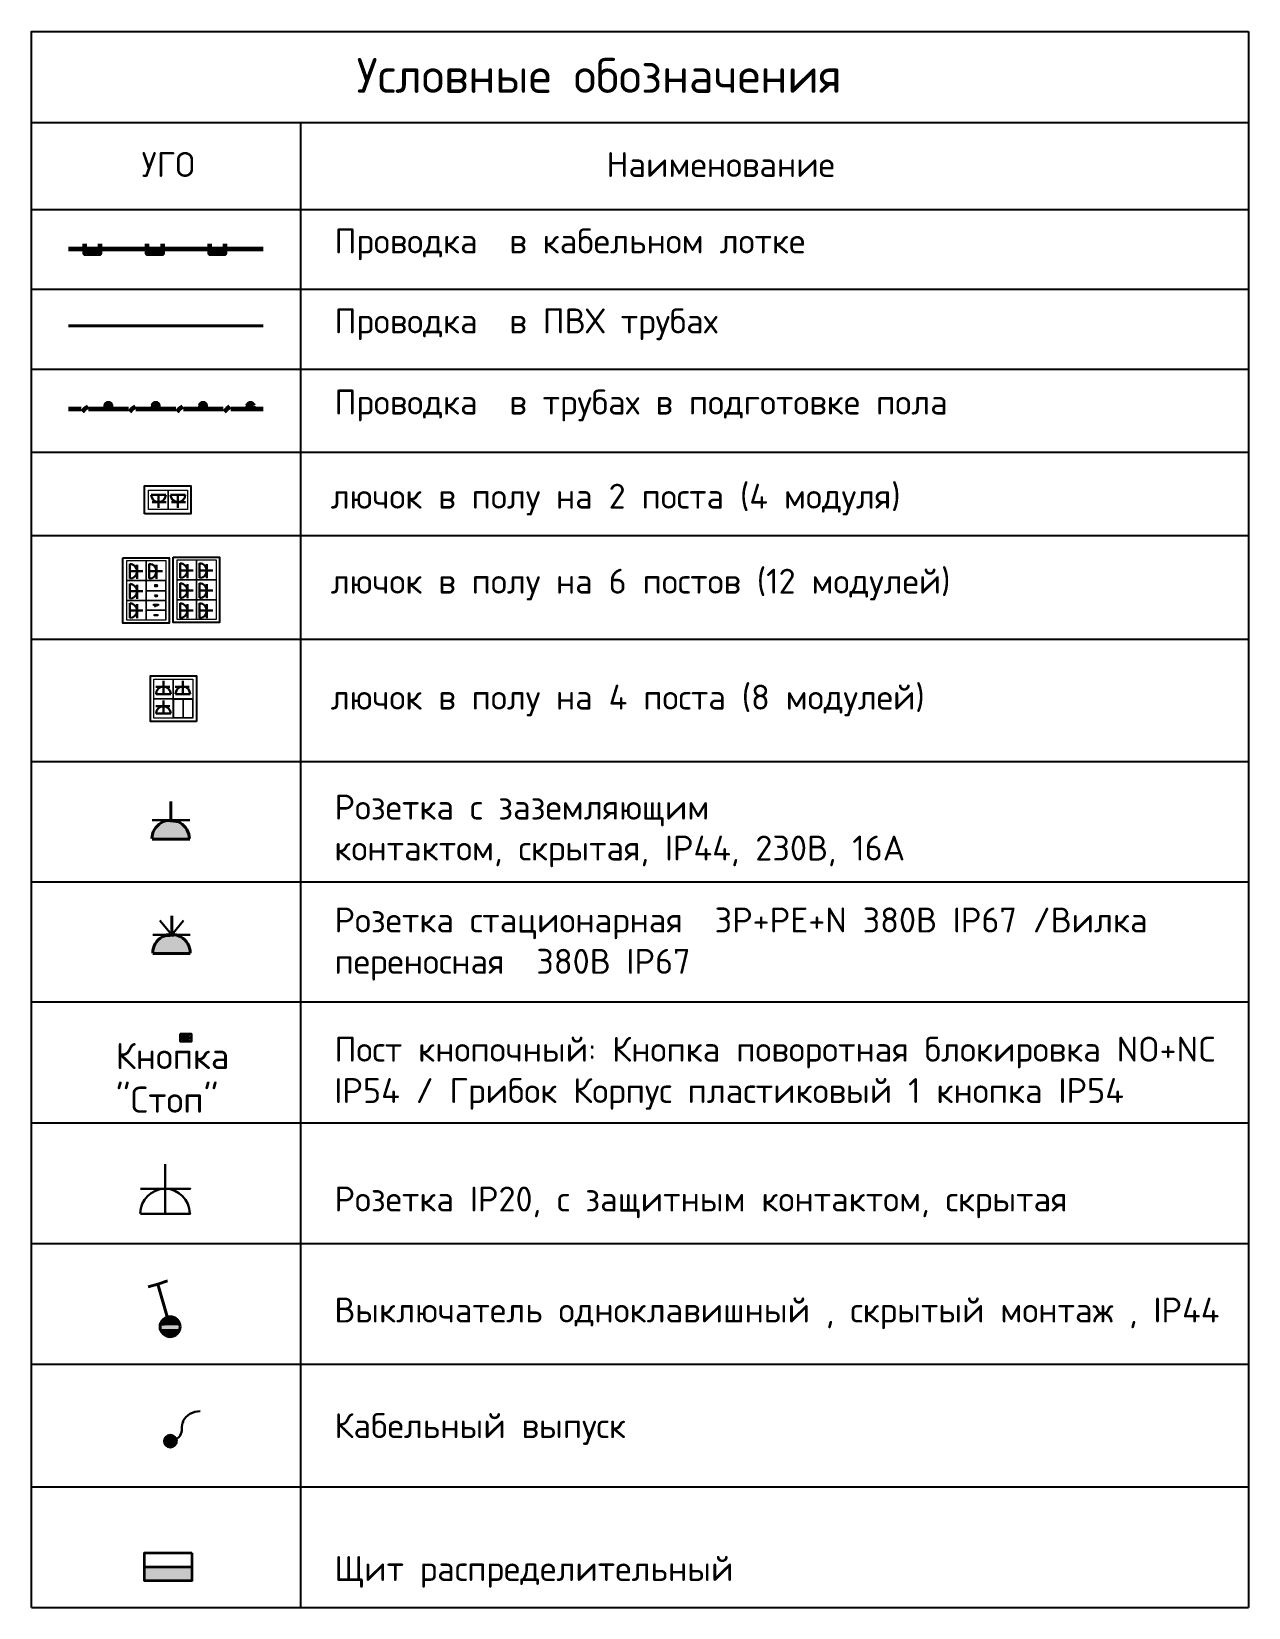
# Model space of a CAD drawing. Header units: millimetres. Extents: x -32 to 417638015, y -35 to 175284279.
# Drawn here: x 416331682 to 416342777, y 175216516 to 175230885 of the extents above; entities that cross this region are included whole.
import ezdxf

# ---------------------------------------------------------------- set-up
doc = ezdxf.new("R2010")
doc.units = ezdxf.units.MM
for name, color, linetype in [('PDF _!!ОБН', 5, 'Continuous'), ('PDF __ЭМ_гофра', 5, 'Continuous'), ('PDF __ЭМ_Кабельный вывод', 1, 'Continuous'), ('PDF __ЭМ_Розетки быт', 5, 'Continuous'), ('PDF _SHTAMPS', 7, 'Continuous'), ('PDF _СС_розетки', 7, 'Continuous'), ('PDF _Текст', 7, 'Continuous'), ('PDF _ЭОМ_Щит', 5, 'Continuous'), ('ВНУТРЯНКА', 1, 'Continuous')]:
    doc.layers.add(name, color=color, linetype=linetype)
for name, color, linetype, true_color in [('PDF __ЭМ_В полу', 7, 'Continuous', 0x952500), ('PDF __ЭМ_Лоток', 7, 'Continuous', 0x0000b8), ('PDF __ЭМ_розетки', 7, 'Continuous', 0x0000dd), ('PDF __ЭМ_Розетки комп', 7, 'Continuous', 0x545454), ('PDF _ЭОМ _розетки', 7, 'Continuous', 0xeb0000)]:
    doc.layers.add(name, color=color, linetype=linetype, true_color=true_color)
doc.layers.add('Электро', color=250, linetype='Continuous', lineweight=25)
doc.layers.add('ЭОМ_Кабель для СУП', color=150, linetype='Continuous', lineweight=9)
doc.styles.add('ELine', font='txt.shx')
doc.styles.add('PDF ISOCPEUR', font='isocpeur.ttf')
doc.linetypes.add('TRAY', pattern='A,12.119257,["_",ELine,S=4.5,R=90,X=0,Y=-1.555839],0.750382,["_",ELine,S=4.5,R=0,X=0,Y=-0.805849],1.314849,["_",ELine,S=4.5,R=0,X=0,Y=-0.805849],2.250029,["_",ELine,S=4.5,R=90,X=0,Y=-1.555839],13.565483', length=30)

# ---------------------------------------------------------------- blocks, each defined once
blk = doc.blocks.new('Блок из 6 розеток .')
at = {"layer": 'PDF _СС_розетки', "linetype": 'Continuous', "lineweight": 20, "transparency": 33554687}
for points in [[(-391, 566), (-213, 566), (-213, 388), (-391, 388)], [(-391, 388), (-213, 388), (-213, 205), (-391, 205)], [(-391, 388), (-213, 388), (-213, 205), (-391, 205)], [(-391, 205), (-213, 205), (-213, 22), (-391, 22)]]:
    blk.add_lwpolyline(points, close=True, dxfattribs=at)
at = {"layer": 'PDF _ЭОМ _розетки', "color": 3, "linetype": 'Continuous', "lineweight": 25, "transparency": 33554687}
blk.add_lwpolyline([(0, 0), (-422, 0), (-422, 596), (0, 596)], close=True, dxfattribs=at)
at = {"layer": 'PDF _ЭОМ _розетки', "color": 7, "linetype": 'Continuous', "lineweight": 20, "transparency": 33554687}
for points in [[(-36, 388), (-213, 388), (-213, 566), (-36, 566)], [(-36, 205), (-213, 205), (-213, 388), (-36, 388)], [(-36, 22), (-213, 22), (-213, 205), (-36, 205)]]:
    blk.add_lwpolyline(points, close=True, dxfattribs=at)
at = {"layer": 'ВНУТРЯНКА', "color": 5, "lineweight": 30, "ltscale": 100, "transparency": 33554687}
for p, q in [((-307, 428), (-307, 555)), ((-307, 428), (-307, 555)), ((-129, 428), (-129, 555)), ((-129, 428), (-129, 555)), ((-307, 245), (-307, 373)), ((-307, 245), (-307, 373)), ((-129, 245), (-129, 373)), ((-129, 245), (-129, 373)), ((-307, 62), (-307, 190)), ((-307, 62), (-307, 190)), ((-129, 62), (-129, 190)), ((-129, 62), (-129, 190))]:
    blk.add_line(p, q, dxfattribs=at)
at = {"layer": 'Электро', "color": 5, "lineweight": 30, "transparency": 33554687}
for p, q in [((-240, 486), (-360, 486)), ((-240, 486), (-360, 486)), ((-240, 554), (-240, 419)), ((-240, 554), (-240, 419)), ((-62, 486), (-182, 486)), ((-62, 486), (-182, 486)), ((-62, 554), (-62, 419)), ((-62, 554), (-62, 419)), ((-240, 304), (-360, 304)), ((-240, 304), (-360, 304)), ((-240, 371), (-240, 236)), ((-240, 371), (-240, 236)), ((-62, 304), (-182, 304)), ((-62, 304), (-182, 304)), ((-62, 371), (-62, 236)), ((-62, 371), (-62, 236)), ((-240, 188), (-240, 53)), ((-240, 188), (-240, 53)), ((-62, 188), (-62, 53)), ((-62, 188), (-62, 53)), ((-240, 121), (-360, 121)), ((-240, 121), (-360, 121)), ((-62, 121), (-182, 121)), ((-62, 121), (-182, 121))]:
    blk.add_line(p, q, dxfattribs=at)
for centre in [(-240, 486), (-239, 486), (-62, 486), (-62, 486), (-240, 304), (-239, 304), (-62, 304), (-62, 304), (-240, 121), (-239, 121), (-62, 121), (-62, 121)]:
    blk.add_ellipse(centre, major_axis=(47.6, 47.6), ratio=1, start_param=0.787621, end_param=3.924768, dxfattribs=at)
blk = doc.blocks.new('Люк на 2 места')
at = {"layer": 'PDF _ЭОМ _розетки', "color": 3, "linetype": 'Continuous', "lineweight": 25, "transparency": 33554687}
blk.add_lwpolyline([(0, 255), (0, 0), (-422, 0), (-422, 255)], close=True, dxfattribs=at)
at = {"layer": 'PDF _ЭОМ _розетки', "color": 7, "linetype": 'Continuous', "lineweight": 20, "transparency": 33554687}
for points in [[(-213, 215), (-213, 37), (-391, 37), (-391, 215)], [(-36, 215), (-36, 37), (-213, 37), (-213, 215)]]:
    blk.add_lwpolyline(points, close=True, dxfattribs=at)
at = {"layer": 'ВНУТРЯНКА', "color": 5, "lineweight": 30, "ltscale": 100, "transparency": 33554687}
for p, q in [((-244, 147), (-372, 147)), ((-68, 147), (-195, 147))]:
    blk.add_line(p, q, dxfattribs=at)
at = {"layer": 'Электро', "color": 5, "lineweight": 30, "transparency": 33554687}
for p, q in [((-303, 80), (-303, 200)), ((-126, 80), (-126, 200)), ((-370, 80), (-236, 80)), ((-194, 80), (-59, 80))]:
    blk.add_line(p, q, dxfattribs=at)
at = {"layer": 'Электро', "color": 5, "lineweight": 30, "transparency": 33554687, "extrusion": (0, 0, -1)}
for centre in [(-303, 80), (-126, 80)]:
    blk.add_ellipse(centre, major_axis=(-47.6, -47.6), ratio=1, start_param=0.787621, end_param=3.924768, dxfattribs=at)
blk = doc.blocks.new('розетк для люка')
at = {"layer": 'ВНУТРЯНКА', "color": 5, "lineweight": 30, "ltscale": 100, "transparency": 33554687}
blk.add_line((-67, -59), (-67, 69), dxfattribs=at)
at = {"layer": 'Электро', "color": 5, "lineweight": 30, "transparency": 33554687}
for p, q in [((0, 0), (-120, 0)), ((0, 67), (0, -67))]:
    blk.add_line(p, q, dxfattribs=at)
blk.add_ellipse((0, 0), major_axis=(47.6, 47.6), ratio=1, start_param=0.787621, end_param=3.924768, dxfattribs=at)
blk = doc.blocks.new('Люк на 6 мест')
h = blk.add_hatch(color=256)
h.dxf.hatch_style = 1
h.paths.add_polyline_path([(-324, 435), (-324, 435), (-313, 443), (-289, 443), (-279, 435), (-279, 435), (-279, 423), (-324, 423)])
h = blk.add_hatch(color=256)
h.dxf.hatch_style = 1
h.paths.add_polyline_path([(-285, 516), (-285, 527), (-319, 527), (-319, 516)])
h = blk.add_hatch(color=256)
h.dxf.hatch_style = 1
h.paths.add_polyline_path([(-312, 335), (-312, 342), (-317, 342), (-317, 347), (-312, 347), (-312, 354), (-293, 354), (-292, 335)])
h = blk.add_hatch(color=256)
h.dxf.hatch_style = 1
h.paths.add_polyline_path([(-311, 243), (-311, 250), (-317, 250), (-317, 256), (-311, 256), (-311, 262), (-292, 262), (-292, 243)])
for p, q in [((-324, 423), (-324, 435)), ((-324, 435), (-324, 435)), ((-289, 443), (-297, 443)), ((-297, 443), (-297, 435)), ((-289, 435), (-289, 443)), ((-289, 435), (-279, 435)), ((-279, 435), (-279, 423)), ((-279, 423), (-324, 423))]:
    blk.add_line(p, q)
for points in [[(-215, 477), (-388, 477), (-388, 566), (-215, 566)], [(-215, 388), (-388, 388), (-388, 477), (-215, 477)], [(-285, 527), (-285, 516), (-319, 516), (-319, 527)], [(-216, 205), (-389, 205), (-388, 299), (-215, 299)], [(-215, 299), (-388, 299), (-388, 388), (-215, 388)]]:
    blk.add_lwpolyline(points, close=True)
for points in [[(-312, 347), (-317, 347), (-317, 342), (-312, 342)], [(-293, 354), (-292, 335), (-312, 335), (-312, 342)], [(-312, 347), (-312, 354), (-293, 354)], [(-311, 256), (-317, 256), (-317, 250), (-311, 250)], [(-292, 262), (-292, 243), (-311, 243), (-311, 250)], [(-311, 256), (-311, 262), (-292, 262)]]:
    blk.add_lwpolyline(points)
at = {"layer": 'PDF _СС_розетки', "linetype": 'Continuous', "lineweight": 20, "transparency": 33554687}
for points in [[(-391, 566), (-213, 566), (-213, 388), (-391, 388)], [(-391, 388), (-213, 388), (-213, 205), (-391, 205)], [(-391, 388), (-213, 388), (-213, 205), (-391, 205)], [(-391, 205), (-213, 205), (-213, 22), (-391, 22)]]:
    blk.add_lwpolyline(points, close=True, dxfattribs=at)
at = {"layer": 'PDF _ЭОМ _розетки', "color": 3, "linetype": 'Continuous', "lineweight": 25, "transparency": 33554687}
blk.add_lwpolyline([(0, 0), (-422, 0), (-422, 596), (0, 596)], close=True, dxfattribs=at)
at = {"layer": 'PDF _ЭОМ _розетки', "color": 7, "linetype": 'Continuous', "lineweight": 20, "transparency": 33554687}
for points in [[(-36, 388), (-213, 388), (-213, 566), (-36, 566)], [(-36, 205), (-213, 205), (-213, 388), (-36, 388)], [(-36, 22), (-213, 22), (-213, 205), (-36, 205)]]:
    blk.add_lwpolyline(points, close=True, dxfattribs=at)
at = {"layer": 'ВНУТРЯНКА', "color": 5, "lineweight": 30, "ltscale": 100, "transparency": 33554687}
for p, q in [((-129, 245), (-129, 373)), ((-129, 245), (-129, 373)), ((-307, 62), (-307, 190)), ((-307, 62), (-307, 190)), ((-129, 62), (-129, 190))]:
    blk.add_line(p, q, dxfattribs=at)
at = {"layer": 'ВНУТРЯНКА', "color": 1, "lineweight": 30, "ltscale": 100, "transparency": 33554687}
blk.add_line((-129, 62), (-129, 190), dxfattribs=at)
at = {"layer": 'Электро', "color": 5, "lineweight": 30, "transparency": 33554687}
for p, q in [((-62, 304), (-182, 304)), ((-62, 304), (-182, 304)), ((-62, 371), (-62, 236)), ((-62, 371), (-62, 236)), ((-240, 188), (-240, 53)), ((-62, 188), (-62, 53)), ((-240, 121), (-360, 121)), ((-240, 121), (-360, 121)), ((-62, 121), (-182, 121))]:
    blk.add_line(p, q, dxfattribs=at)
at = {"layer": 'Электро', "color": 1, "lineweight": 30, "transparency": 33554687}
for p, q in [((-240, 188), (-240, 53)), ((-62, 188), (-62, 53)), ((-62, 121), (-182, 121))]:
    blk.add_line(p, q, dxfattribs=at)
at = {"layer": 'Электро', "color": 5, "lineweight": 30, "transparency": 33554687}
for centre in [(-62, 304), (-62, 304), (-240, 121), (-239, 121), (-62, 121)]:
    blk.add_ellipse(centre, major_axis=(47.6, 47.6), ratio=1, start_param=0.787621, end_param=3.924768, dxfattribs=at)
at = {"layer": 'Электро', "color": 1, "lineweight": 30, "transparency": 33554687}
blk.add_ellipse((-62, 121), major_axis=(47.6, 47.6), ratio=1, start_param=0.787621, end_param=3.924768, dxfattribs=at)
at = {"color": 5, "linetype": 'TRAY', "lineweight": 53, "transparency": 33554687}
blk.add_blockref('розетк для люка', (-62, 480), dxfattribs=at)
blk = doc.blocks.new('Блок из 4 розеток')
for points in [[(-209, 203), (-124, 203), (-124, 34), (-209, 34)], [(-124, 203), (-39, 203), (-39, 34), (-124, 34)]]:
    blk.add_lwpolyline(points, close=True)
at = {"layer": 'PDF _ЭОМ _розетки', "color": 3, "linetype": 'Continuous', "lineweight": 25, "transparency": 33554687}
blk.add_lwpolyline([(0, 0), (-422, 0), (-422, 415), (0, 415)], close=True, dxfattribs=at)
at = {"layer": 'PDF _ЭОМ _розетки', "color": 7, "linetype": 'Continuous', "lineweight": 20, "transparency": 33554687}
for points in [[(-213, 385), (-213, 207), (-391, 207), (-391, 385)], [(-36, 385), (-36, 207), (-213, 207), (-213, 385)], [(-213, 207), (-213, 29), (-391, 29), (-391, 207)], [(-36, 207), (-36, 29), (-213, 29), (-213, 207)]]:
    blk.add_lwpolyline(points, close=True, dxfattribs=at)
at = {"layer": 'ВНУТРЯНКА', "color": 5, "lineweight": 30, "ltscale": 100, "transparency": 33554687}
for p, q in [((-244, 317), (-372, 317)), ((-68, 317), (-195, 317)), ((-244, 139), (-372, 139))]:
    blk.add_line(p, q, dxfattribs=at)
at = {"layer": 'Электро', "color": 5, "lineweight": 30, "transparency": 33554687}
for p, q in [((-303, 250), (-303, 370)), ((-126, 250), (-126, 370)), ((-370, 250), (-236, 250)), ((-303, 72), (-303, 192)), ((-194, 250), (-59, 250)), ((-370, 72), (-236, 72))]:
    blk.add_line(p, q, dxfattribs=at)
at = {"layer": 'Электро', "color": 5, "lineweight": 30, "transparency": 33554687, "extrusion": (0, 0, -1)}
for centre in [(-303, 250), (-126, 250), (-303, 72)]:
    blk.add_ellipse(centre, major_axis=(-47.6, -47.6), ratio=1, start_param=0.787621, end_param=3.924768, dxfattribs=at)

msp = doc.modelspace()

# ---------------------------------------------------------------- linework, layer by layer
at = {"layer": 'PDF _!!ОБН', "lineweight": 40}
for points in [[(416332922, 175219158), (416332833, 175219463), (416332922, 175219493)], [(416332744, 175219438), (416332833, 175219463)]]:
    msp.add_lwpolyline(points, dxfattribs=at)
at = {"layer": 'PDF _!!ОБН', "lineweight": 0}
for points in [[(416332871, 175219120), (416333028, 175219120), (416332871, 175219120)], [(416332884, 175219133), (416333015, 175219133), (416332884, 175219133)], [(416332909, 175219154), (416332990, 175219154), (416332909, 175219154)]]:
    msp.add_lwpolyline(points, dxfattribs=at)
at = {"layer": 'PDF _!!ОБН', "lineweight": 40}
msp.add_circle((416332945, 175219076), 91, dxfattribs=at)
at = {"layer": 'PDF _!!ОБН', "transparency": 33554559}
for points in [[(416332863, 175219103), (416333036, 175219103), (416332858, 175219090)], [(416333036, 175219103), (416332858, 175219090), (416333036, 175219090)], [(416332858, 175219090), (416333036, 175219090), (416332858, 175219086)], [(416333036, 175219090), (416332858, 175219086), (416333041, 175219086)], [(416332858, 175219086), (416333041, 175219086), (416332858, 175219073)], [(416333041, 175219086), (416332858, 175219073), (416333041, 175219073)], [(416332858, 175219073), (416333041, 175219073), (416332858, 175219069)], [(416333041, 175219073), (416332858, 175219069), (416333041, 175219069)], [(416332858, 175219069), (416333041, 175219069), (416332858, 175219056)], [(416333041, 175219069), (416332858, 175219056), (416333036, 175219056)], [(416332858, 175219056), (416333036, 175219056), (416332863, 175219052)], [(416332871, 175219120), (416333028, 175219120), (416332863, 175219107)], [(416333028, 175219120), (416332863, 175219107), (416333032, 175219107)], [(416332863, 175219107), (416333032, 175219107), (416332863, 175219103)], [(416333032, 175219107), (416332863, 175219103), (416333036, 175219103)], [(416333036, 175219056), (416332863, 175219052), (416333036, 175219052)], [(416332863, 175219052), (416333036, 175219052), (416332863, 175219040)], [(416333036, 175219052), (416332863, 175219040), (416333032, 175219040)], [(416332884, 175219133), (416333015, 175219133), (416332871, 175219120)], [(416333015, 175219133), (416332871, 175219120), (416333028, 175219120)], [(416333028, 175219120), (416332871, 175219120), (416332871, 175219120)], [(416332892, 175219145), (416333002, 175219145), (416332884, 175219133)], [(416333002, 175219145), (416332884, 175219133), (416333015, 175219133)], [(416333015, 175219133), (416332884, 175219133), (416332884, 175219133)], [(416332892, 175219145), (416332892, 175219145), (416333002, 175219145)], [(416332892, 175219145), (416333002, 175219145), (416332897, 175219145)], [(416332909, 175219154), (416332990, 175219154), (416332897, 175219145)], [(416332990, 175219154), (416332897, 175219145), (416333002, 175219145)], [(416332922, 175219158), (416332973, 175219158), (416332909, 175219154)], [(416332973, 175219158), (416332909, 175219154), (416332990, 175219154)], [(416332990, 175219154), (416332909, 175219154), (416332909, 175219154)], [(416332922, 175219158), (416332922, 175219158), (416332973, 175219158)], [(416332922, 175219158), (416332973, 175219158), (416332926, 175219158)], [(416332939, 175219162), (416332960, 175219162), (416332926, 175219158)], [(416332960, 175219162), (416332926, 175219158), (416332973, 175219158)], [(416332943, 175219162), (416332939, 175219162), (416332960, 175219162)], [(416332863, 175219040), (416333032, 175219040), (416332867, 175219035)], [(416333032, 175219040), (416332867, 175219035), (416333032, 175219035)], [(416332867, 175219035), (416333032, 175219035), (416332871, 175219027)], [(416333032, 175219035), (416332871, 175219027), (416333028, 175219027)], [(416332871, 175219027), (416333028, 175219027), (416332875, 175219018)], [(416333028, 175219027), (416332875, 175219018), (416333024, 175219018)], [(416332875, 175219018), (416333024, 175219018), (416332884, 175219010)], [(416333024, 175219018), (416332884, 175219010), (416333015, 175219010)], [(416332884, 175219010), (416333015, 175219010), (416332888, 175219006)], [(416333015, 175219010), (416332888, 175219006), (416333011, 175219006)], [(416332888, 175219006), (416333011, 175219006), (416332897, 175218997)], [(416333011, 175219006), (416332897, 175218997), (416333002, 175218997)], [(416332897, 175218997), (416333002, 175218997), (416332901, 175218993)], [(416333002, 175218997), (416332901, 175218993), (416332998, 175218993)], [(416332901, 175218993), (416332998, 175218993), (416332909, 175218989)], [(416332998, 175218993), (416332909, 175218989), (416332985, 175218989)], [(416332909, 175218989), (416332985, 175218989), (416332918, 175218989)], [(416332985, 175218989), (416332918, 175218989), (416332981, 175218989)], [(416332918, 175218989), (416332981, 175218989), (416332926, 175218985)], [(416332981, 175218989), (416332926, 175218985), (416332969, 175218985)], [(416332969, 175218985), (416332926, 175218985), (416332939, 175218985)], [(416332969, 175218985), (416332964, 175218985), (416332939, 175218985)], [(416332964, 175218985), (416332939, 175218985), (416332947, 175218980)]]:
    msp.add_solid(points, dxfattribs=at)
at = {"layer": 'PDF __ЭМ_В полу', "lineweight": 60}
for points in [[(416332020, 175227443), (416332135, 175227443)], [(416332194, 175227464), (416332168, 175227443), (416332143, 175227417)], [(416332202, 175227443), (416332384, 175227443), (416332566, 175227443)], [(416332626, 175227464), (416332600, 175227443), (416332575, 175227417)], [(416332634, 175227443), (416332816, 175227443), (416332998, 175227443)], [(416333057, 175227464), (416333032, 175227443), (416333007, 175227417)], [(416333066, 175227443), (416333248, 175227443), (416333430, 175227443)], [(416333489, 175227464), (416333464, 175227443), (416333438, 175227417)], [(416333498, 175227443), (416333680, 175227443), (416333794, 175227443)]]:
    msp.add_lwpolyline(points, dxfattribs=at)
for centre in [(416332382, 175227474), (416332814, 175227474), (416333246, 175227474), (416333678, 175227474)]:
    msp.add_circle(centre, 23.3, dxfattribs=at)
at = {"layer": 'PDF __ЭМ_гофра', "lineweight": 40}
msp.add_lwpolyline([(416332020, 175228201), (416333794, 175228201)], dxfattribs=at)
at = {"layer": 'PDF __ЭМ_Кабельный вывод', "lineweight": 30}
msp.add_lwpolyline([(416333220, 175218305, 0.121411), (416333126, 175218280, 0.13816), (416333064, 175218217)], format="xyb", dxfattribs=at)
msp.add_circle((416332948, 175218032), 57.2, dxfattribs=at)
for centre, radius, start, end in [((416333168, 175218159), 116, 151.1734, 187.3638), ((416332914, 175218193), 163, 280.4161, 300.846), ((416332940, 175218155), 121, 300.8432, 324.9253), ((416332965, 175218134), 86.8, 324.9292, 7.3651)]:
    msp.add_arc(centre, radius, start, end, dxfattribs=at)
at = {"layer": 'PDF __ЭМ_Кабельный вывод', "transparency": 33554559}
for points in [[(416332895, 175218051), (416332971, 175217975), (416332891, 175218047)], [(416332971, 175217975), (416332891, 175218047), (416332967, 175217971)], [(416332891, 175218047), (416332967, 175217971), (416332891, 175218043)], [(416332967, 175217971), (416332891, 175218043), (416332959, 175217971)], [(416332891, 175218043), (416332959, 175217971), (416332891, 175218034)], [(416332900, 175218064), (416332980, 175217979), (416332895, 175218055)], [(416332980, 175217979), (416332895, 175218055), (416332976, 175217975)], [(416332895, 175218055), (416332976, 175217975), (416332895, 175218051)], [(416332976, 175217975), (416332895, 175218051), (416332971, 175217975)], [(416332904, 175218068), (416332984, 175217983), (416332900, 175218064)], [(416332984, 175217983), (416332900, 175218064), (416332980, 175217979)], [(416332908, 175218072), (416332988, 175217988), (416332904, 175218068)], [(416332988, 175217988), (416332904, 175218068), (416332984, 175217983)], [(416332912, 175218072), (416332993, 175217992), (416332908, 175218072)], [(416332993, 175217992), (416332908, 175218072), (416332988, 175217988)], [(416332916, 175218077), (416332997, 175217996), (416332912, 175218072)], [(416332997, 175217996), (416332912, 175218072), (416332993, 175217992)], [(416332921, 175218081), (416333001, 175218000), (416332916, 175218077)], [(416333001, 175218000), (416332916, 175218077), (416332997, 175217996)], [(416332925, 175218085), (416333001, 175218005), (416332921, 175218081)], [(416333001, 175218005), (416332921, 175218081), (416333001, 175218000)], [(416332929, 175218085), (416333005, 175218009), (416332925, 175218085)], [(416333005, 175218009), (416332925, 175218085), (416333001, 175218005)], [(416332938, 175218085), (416333005, 175218017), (416332929, 175218085)], [(416333005, 175218017), (416332929, 175218085), (416333005, 175218009)], [(416332942, 175218085), (416333005, 175218022), (416332938, 175218085)], [(416333005, 175218022), (416332938, 175218085), (416333005, 175218017)], [(416332946, 175218089), (416333005, 175218026), (416332942, 175218085)], [(416333005, 175218026), (416332942, 175218085), (416333005, 175218022)], [(416332955, 175218089), (416333005, 175218034), (416332946, 175218089)], [(416333005, 175218034), (416332946, 175218089), (416333005, 175218026)], [(416332959, 175218085), (416333005, 175218038), (416332955, 175218089)], [(416333005, 175218038), (416332955, 175218089), (416333005, 175218034)], [(416332963, 175218085), (416333005, 175218043), (416332959, 175218085)], [(416333005, 175218043), (416332959, 175218085), (416333005, 175218038)], [(416332967, 175218085), (416333001, 175218051), (416332963, 175218085)], [(416333001, 175218051), (416332963, 175218085), (416333005, 175218043)], [(416332976, 175218081), (416333001, 175218055), (416332967, 175218085)], [(416333001, 175218055), (416332967, 175218085), (416333001, 175218051)], [(416332980, 175218081), (416332997, 175218060), (416332976, 175218081)], [(416332997, 175218060), (416332976, 175218081), (416333001, 175218055)], [(416332984, 175218077), (416332997, 175218064), (416332980, 175218081)], [(416332997, 175218064), (416332980, 175218081), (416332997, 175218060)], [(416332988, 175218072), (416332984, 175218077), (416332997, 175218064)], [(416332959, 175217971), (416332891, 175218034), (416332955, 175217971)], [(416332891, 175218034), (416332955, 175217971), (416332891, 175218030)], [(416332955, 175217971), (416332891, 175218030), (416332950, 175217971)], [(416332891, 175218030), (416332950, 175217971), (416332891, 175218026)], [(416332950, 175217971), (416332891, 175218026), (416332946, 175217971)], [(416332891, 175218026), (416332946, 175217971), (416332891, 175218017)], [(416332946, 175217971), (416332891, 175218017), (416332938, 175217971)], [(416332891, 175218017), (416332938, 175217971), (416332891, 175218013)], [(416332938, 175217971), (416332891, 175218013), (416332933, 175217971)], [(416332891, 175218013), (416332933, 175217971), (416332891, 175218009)], [(416332933, 175217971), (416332891, 175218009), (416332929, 175217975)], [(416332891, 175218009), (416332929, 175217975), (416332895, 175218000)], [(416332929, 175217975), (416332895, 175218000), (416332921, 175217975)], [(416332895, 175218000), (416332921, 175217975), (416332900, 175217996)], [(416332921, 175217975), (416332900, 175217996), (416332916, 175217979)], [(416332916, 175217979), (416332900, 175217996), (416332904, 175217992)], [(416332916, 175217979), (416332912, 175217983), (416332904, 175217992)], [(416332912, 175217983), (416332904, 175217992), (416332904, 175217988)]]:
    msp.add_solid(points, dxfattribs=at)
at = {"layer": 'PDF __ЭМ_Лоток', "lineweight": 60}
for points in [[(416332020, 175228903), (416332168, 175228903), (416332168, 175228950)], [(416332304, 175228950), (416332304, 175228903), (416332304, 175228857), (416332236, 175228857), (416332168, 175228857), (416332168, 175228903), (416332236, 175228903), (416332283, 175228903), (416332511, 175228903), (416332736, 175228903), (416332736, 175228950)], [(416332875, 175228950), (416332875, 175228903), (416332875, 175228857), (416332803, 175228857), (416332736, 175228857), (416332736, 175228903), (416332803, 175228903), (416332850, 175228903), (416333079, 175228903), (416333307, 175228903), (416333307, 175228950)], [(416333443, 175228950), (416333443, 175228903), (416333443, 175228857), (416333375, 175228857), (416333307, 175228857), (416333307, 175228903), (416333375, 175228903), (416333417, 175228903), (416333646, 175228903), (416333794, 175228903)]]:
    msp.add_lwpolyline(points, dxfattribs=at)
at = {"layer": 'PDF __ЭМ_розетки', "lineweight": 30}
for points in [[(416332901, 175220105), (416332901, 175220334), (416332901, 175220558)], [(416332901, 175220105), (416332901, 175220334)], [(416332676, 175220105), (416333129, 175220105), (416332676, 175220105)]]:
    msp.add_lwpolyline(points, dxfattribs=at)
msp.add_lwpolyline([(416332676, 175220334), (416333129, 175220334)], close=True, dxfattribs=at)
msp.add_arc((416332899, 175220107), 226, 0.0003, 179.9997, dxfattribs=at)
at = {"layer": 'PDF __ЭМ_Розетки быт', "lineweight": 40}
for points in [[(416332952, 175223695), (416332952, 175223864)], [(416332782, 175223521), (416333125, 175223521)]]:
    msp.add_lwpolyline(points, dxfattribs=at)
at = {"layer": 'PDF __ЭМ_Розетки быт', "lineweight": 30}
msp.add_lwpolyline([(416332782, 175223695), (416333125, 175223695)], dxfattribs=at)
at = {"layer": 'PDF __ЭМ_Розетки быт', "color": 5, "lineweight": 40}
for points in [[(416332960, 175222649), (416332960, 175222823)], [(416333129, 175222480), (416332787, 175222480)]]:
    msp.add_lwpolyline(points, dxfattribs=at)
at = {"layer": 'PDF __ЭМ_Розетки быт', "color": 5, "lineweight": 30}
for points in [[(416333129, 175222649), (416332787, 175222649)], [(416333066, 175222780), (416332960, 175222649), (416332850, 175222780)]]:
    msp.add_lwpolyline(points, dxfattribs=at)
at = {"layer": 'PDF __ЭМ_Розетки быт', "lineweight": 40}
msp.add_arc((416332950, 175223523), 171, 359.9992, 180.0008, dxfattribs=at)
at = {"layer": 'PDF __ЭМ_Розетки быт', "color": 5, "lineweight": 40}
msp.add_arc((416332958, 175222482), 171, 359.9992, 180.0008, dxfattribs=at)
at = {"layer": 'PDF __ЭМ_Розетки быт', "transparency": 33554559}
for points in [[(416332812, 175223619), (416333096, 175223619), (416332833, 175223644)], [(416332833, 175223644), (416333074, 175223644), (416332858, 175223665)], [(416333096, 175223619), (416332833, 175223644), (416333074, 175223644)], [(416332858, 175223665), (416333049, 175223665), (416332888, 175223682)], [(416333074, 175223644), (416332858, 175223665), (416333049, 175223665)], [(416333019, 175223682), (416332888, 175223682), (416332922, 175223691)], [(416333049, 175223665), (416332888, 175223682), (416333019, 175223682)], [(416332985, 175223691), (416332922, 175223691), (416332952, 175223695)], [(416333019, 175223682), (416332985, 175223691), (416332922, 175223691)], [(416332782, 175223521), (416333125, 175223521), (416332787, 175223555)], [(416332787, 175223555), (416333121, 175223555), (416332795, 175223589)], [(416333125, 175223521), (416332787, 175223555), (416333121, 175223555)], [(416332795, 175223589), (416333112, 175223589), (416332812, 175223619)], [(416333121, 175223555), (416332795, 175223589), (416333112, 175223589)], [(416333112, 175223589), (416332812, 175223619), (416333096, 175223619)]]:
    msp.add_solid(points, dxfattribs=at)
at = {"layer": 'PDF __ЭМ_Розетки быт', "color": 5, "transparency": 33554559}
for points in [[(416332892, 175222637), (416332926, 175222649), (416332990, 175222649)], [(416332892, 175222637), (416333024, 175222637), (416332990, 175222649)], [(416332926, 175222649), (416332990, 175222649), (416332960, 175222649)], [(416333129, 175222480), (416332787, 175222480), (416333125, 175222514)], [(416332787, 175222480), (416333125, 175222514), (416332791, 175222514)], [(416333125, 175222514), (416332791, 175222514), (416333117, 175222548)], [(416332791, 175222514), (416333117, 175222548), (416332799, 175222548)], [(416333117, 175222548), (416332799, 175222548), (416333100, 175222577)], [(416332799, 175222548), (416333100, 175222577), (416332816, 175222577)], [(416333100, 175222577), (416332816, 175222577), (416333079, 175222603)], [(416332816, 175222577), (416333079, 175222603), (416332837, 175222603)], [(416333079, 175222603), (416332837, 175222603), (416333053, 175222624)], [(416332837, 175222603), (416333053, 175222624), (416332863, 175222624)], [(416333053, 175222624), (416332863, 175222624), (416333024, 175222637)], [(416332863, 175222624), (416333024, 175222637), (416332892, 175222637)]]:
    msp.add_solid(points, dxfattribs=at)
at = {"layer": 'PDF __ЭМ_Розетки комп', "color": 5, "lineweight": 30}
msp.add_lwpolyline([(416333037, 175221747), (416333139, 175221747), (416333139, 175221675), (416333037, 175221675)], close=True, dxfattribs=at)
at = {"layer": 'PDF __ЭМ_Розетки комп', "lineweight": 0}
for points in [[(416333063, 175221696), (416333054, 175221696), (416333063, 175221696)], [(416333109, 175221739), (416333067, 175221739), (416333109, 175221739)], [(416333109, 175221739), (416333088, 175221739), (416333109, 175221739)], [(416333109, 175221684), (416333097, 175221684), (416333109, 175221684)], [(416333114, 175221735), (416333101, 175221735), (416333114, 175221735)], [(416333114, 175221688), (416333105, 175221688), (416333114, 175221688)], [(416333118, 175221696), (416333114, 175221696), (416333118, 175221696)]]:
    msp.add_lwpolyline(points, dxfattribs=at)
at = {"layer": 'PDF __ЭМ_Розетки комп', "color": 5, "lineweight": 25}
for radius in [36, 27.5]:
    msp.add_circle((416333086, 175221711), radius, dxfattribs=at)
at = {"layer": 'PDF __ЭМ_Розетки комп', "transparency": 33554559}
for points in [[(416333059, 175221726), (416333063, 175221722), (416333054, 175221722)], [(416333054, 175221722), (416333063, 175221722), (416333063, 175221722)], [(416333063, 175221722), (416333063, 175221722), (416333054, 175221722)], [(416333063, 175221722), (416333054, 175221722), (416333063, 175221718)], [(416333054, 175221722), (416333063, 175221718), (416333054, 175221718)], [(416333054, 175221718), (416333063, 175221718), (416333063, 175221718)], [(416333063, 175221718), (416333063, 175221718), (416333054, 175221718)], [(416333063, 175221718), (416333054, 175221718), (416333059, 175221709)], [(416333054, 175221718), (416333059, 175221709), (416333054, 175221709)], [(416333059, 175221709), (416333054, 175221709), (416333063, 175221705)], [(416333054, 175221709), (416333063, 175221705), (416333054, 175221705)], [(416333054, 175221705), (416333063, 175221705), (416333063, 175221705)], [(416333063, 175221705), (416333063, 175221705), (416333054, 175221705)], [(416333063, 175221705), (416333054, 175221705), (416333063, 175221701)], [(416333054, 175221705), (416333063, 175221701), (416333054, 175221701)], [(416333063, 175221701), (416333054, 175221701), (416333063, 175221696)], [(416333054, 175221701), (416333063, 175221696), (416333054, 175221696)], [(416333054, 175221696), (416333063, 175221696), (416333059, 175221696)], [(416333063, 175221735), (416333067, 175221730), (416333059, 175221730)], [(416333059, 175221730), (416333067, 175221730), (416333067, 175221730)], [(416333067, 175221730), (416333067, 175221730), (416333059, 175221730)], [(416333067, 175221730), (416333059, 175221730), (416333063, 175221726)], [(416333059, 175221730), (416333063, 175221726), (416333059, 175221726)], [(416333063, 175221726), (416333059, 175221726), (416333063, 175221722)], [(416333063, 175221696), (416333059, 175221696), (416333067, 175221692)], [(416333059, 175221696), (416333067, 175221692), (416333059, 175221692)], [(416333059, 175221692), (416333067, 175221692), (416333067, 175221692)], [(416333067, 175221692), (416333067, 175221692), (416333059, 175221692)], [(416333067, 175221692), (416333059, 175221692), (416333071, 175221688)], [(416333059, 175221692), (416333071, 175221688), (416333063, 175221688)], [(416333067, 175221739), (416333076, 175221735), (416333063, 175221735)], [(416333071, 175221735), (416333071, 175221735), (416333063, 175221735)], [(416333071, 175221735), (416333063, 175221735), (416333076, 175221735)], [(416333063, 175221735), (416333071, 175221735), (416333071, 175221735)], [(416333071, 175221735), (416333071, 175221735), (416333063, 175221735)], [(416333071, 175221735), (416333063, 175221735), (416333067, 175221730)], [(416333063, 175221688), (416333071, 175221688), (416333071, 175221688)], [(416333071, 175221688), (416333071, 175221688), (416333063, 175221688)], [(416333076, 175221688), (416333076, 175221688), (416333063, 175221688)], [(416333076, 175221688), (416333063, 175221688), (416333071, 175221688)], [(416333076, 175221688), (416333063, 175221688), (416333080, 175221684)], [(416333063, 175221688), (416333080, 175221684), (416333067, 175221684)], [(416333071, 175221743), (416333109, 175221739), (416333067, 175221739)], [(416333067, 175221739), (416333109, 175221739), (416333109, 175221739)], [(416333080, 175221739), (416333080, 175221739), (416333067, 175221739)], [(416333080, 175221739), (416333067, 175221739), (416333084, 175221739)], [(416333080, 175221739), (416333067, 175221739), (416333076, 175221735)], [(416333084, 175221684), (416333084, 175221684), (416333067, 175221684)], [(416333084, 175221684), (416333067, 175221684), (416333080, 175221684)], [(416333067, 175221684), (416333109, 175221684), (416333109, 175221684)], [(416333109, 175221684), (416333109, 175221684), (416333067, 175221684)], [(416333109, 175221684), (416333067, 175221684), (416333101, 175221679)], [(416333067, 175221684), (416333101, 175221679), (416333071, 175221679)], [(416333080, 175221743), (416333101, 175221743), (416333071, 175221743)], [(416333101, 175221743), (416333071, 175221743), (416333109, 175221739)], [(416333101, 175221679), (416333071, 175221679), (416333097, 175221679)], [(416333071, 175221679), (416333097, 175221679), (416333080, 175221679)], [(416333084, 175221743), (416333097, 175221743), (416333080, 175221743)], [(416333097, 175221743), (416333080, 175221743), (416333101, 175221743)], [(416333097, 175221679), (416333080, 175221679), (416333093, 175221675)], [(416333080, 175221679), (416333093, 175221675), (416333084, 175221675)], [(416333093, 175221743), (416333084, 175221743), (416333097, 175221743)], [(416333088, 175221739), (416333109, 175221739), (416333097, 175221739)], [(416333097, 175221684), (416333109, 175221684), (416333088, 175221684)], [(416333109, 175221739), (416333097, 175221739), (416333109, 175221735)], [(416333097, 175221739), (416333109, 175221735), (416333101, 175221735)], [(416333101, 175221688), (416333109, 175221684), (416333097, 175221684)], [(416333114, 175221735), (416333114, 175221735), (416333101, 175221735)], [(416333114, 175221735), (416333101, 175221735), (416333109, 175221735)], [(416333101, 175221735), (416333114, 175221735), (416333105, 175221735)], [(416333105, 175221688), (416333114, 175221688), (416333101, 175221688)], [(416333109, 175221688), (416333109, 175221688), (416333101, 175221688)], [(416333109, 175221688), (416333101, 175221688), (416333114, 175221688)], [(416333109, 175221688), (416333101, 175221688), (416333109, 175221684)], [(416333114, 175221735), (416333105, 175221735), (416333118, 175221730)], [(416333105, 175221735), (416333118, 175221730), (416333109, 175221730)], [(416333109, 175221692), (416333114, 175221688), (416333105, 175221688)], [(416333109, 175221730), (416333118, 175221730), (416333118, 175221730)], [(416333118, 175221730), (416333118, 175221730), (416333109, 175221730)], [(416333118, 175221730), (416333109, 175221730), (416333118, 175221726)], [(416333109, 175221730), (416333118, 175221726), (416333109, 175221726)], [(416333118, 175221726), (416333109, 175221726), (416333118, 175221722)], [(416333109, 175221726), (416333118, 175221722), (416333114, 175221722)], [(416333114, 175221696), (416333118, 175221696), (416333109, 175221696)], [(416333118, 175221696), (416333109, 175221696), (416333118, 175221692)], [(416333109, 175221696), (416333118, 175221692), (416333109, 175221692)], [(416333109, 175221692), (416333118, 175221692), (416333118, 175221692)], [(416333118, 175221692), (416333118, 175221692), (416333109, 175221692)], [(416333118, 175221692), (416333109, 175221692), (416333114, 175221688)], [(416333122, 175221722), (416333122, 175221722), (416333114, 175221722)], [(416333122, 175221722), (416333114, 175221722), (416333118, 175221722)], [(416333122, 175221722), (416333114, 175221722), (416333122, 175221718)], [(416333114, 175221722), (416333122, 175221718), (416333114, 175221718)], [(416333114, 175221718), (416333122, 175221718), (416333122, 175221718)], [(416333122, 175221718), (416333122, 175221718), (416333114, 175221718)], [(416333122, 175221718), (416333114, 175221718), (416333122, 175221709)], [(416333114, 175221718), (416333122, 175221709), (416333114, 175221709)], [(416333122, 175221709), (416333114, 175221709), (416333122, 175221705)], [(416333114, 175221709), (416333122, 175221705), (416333114, 175221705)], [(416333114, 175221705), (416333122, 175221705), (416333122, 175221705)], [(416333122, 175221705), (416333122, 175221705), (416333114, 175221705)], [(416333122, 175221705), (416333114, 175221705), (416333122, 175221701)], [(416333114, 175221705), (416333122, 175221701), (416333114, 175221701)], [(416333122, 175221701), (416333114, 175221701), (416333118, 175221696)], [(416333114, 175221701), (416333118, 175221696), (416333114, 175221696)]]:
    msp.add_solid(points, dxfattribs=at)
at = {"layer": 'PDF __ЭМ_Розетки комп', "color": 1, "transparency": 33554559}
for points in [[(416333063, 175221718), (416333114, 175221709), (416333059, 175221709)], [(416333114, 175221709), (416333059, 175221709), (416333114, 175221705)], [(416333059, 175221709), (416333114, 175221705), (416333063, 175221705)], [(416333067, 175221730), (416333109, 175221726), (416333063, 175221726)], [(416333109, 175221726), (416333063, 175221726), (416333114, 175221722)], [(416333063, 175221726), (416333114, 175221722), (416333063, 175221722)], [(416333114, 175221722), (416333063, 175221722), (416333114, 175221718)], [(416333063, 175221722), (416333114, 175221718), (416333063, 175221718)], [(416333114, 175221718), (416333063, 175221718), (416333114, 175221709)], [(416333114, 175221705), (416333063, 175221705), (416333114, 175221701)], [(416333063, 175221705), (416333114, 175221701), (416333063, 175221701)], [(416333114, 175221701), (416333063, 175221701), (416333109, 175221696)], [(416333063, 175221701), (416333109, 175221696), (416333063, 175221696)], [(416333109, 175221696), (416333063, 175221696), (416333109, 175221692)], [(416333063, 175221696), (416333109, 175221692), (416333067, 175221692)], [(416333071, 175221735), (416333109, 175221730), (416333067, 175221730)], [(416333109, 175221730), (416333067, 175221730), (416333109, 175221726)], [(416333109, 175221692), (416333067, 175221692), (416333105, 175221688)], [(416333067, 175221692), (416333105, 175221688), (416333071, 175221688)], [(416333076, 175221735), (416333105, 175221735), (416333071, 175221735)], [(416333105, 175221735), (416333071, 175221735), (416333109, 175221730)], [(416333105, 175221688), (416333071, 175221688), (416333101, 175221688)], [(416333071, 175221688), (416333101, 175221688), (416333076, 175221688)], [(416333080, 175221739), (416333101, 175221735), (416333076, 175221735)], [(416333101, 175221735), (416333076, 175221735), (416333105, 175221735)], [(416333101, 175221688), (416333076, 175221688), (416333097, 175221684)], [(416333076, 175221688), (416333097, 175221684), (416333080, 175221684)], [(416333084, 175221739), (416333097, 175221739), (416333080, 175221739)], [(416333097, 175221739), (416333080, 175221739), (416333101, 175221735)], [(416333097, 175221684), (416333080, 175221684), (416333088, 175221684)], [(416333080, 175221684), (416333088, 175221684), (416333084, 175221684)], [(416333088, 175221739), (416333084, 175221739), (416333097, 175221739)]]:
    msp.add_solid(points, dxfattribs=at)
at = {"layer": 'PDF _SHTAMPS', "lineweight": 25}
for points in [[(416331682, 175216516), (416331682, 175218519), (416331682, 175230885), (416342777, 175230885)], [(416342777, 175230885), (416342777, 175216516)], [(416331682, 175230055), (416342777, 175230055)], [(416334133, 175230055), (416334133, 175216516)], [(416331682, 175229263), (416342777, 175229263)], [(416331682, 175228535), (416342777, 175228535)], [(416331682, 175227807), (416342777, 175227807)], [(416331682, 175227049), (416342777, 175227049)], [(416331682, 175226291), (416342777, 175226291)], [(416331682, 175225343), (416342777, 175225343)], [(416331682, 175224230), (416342777, 175224230)], [(416331682, 175223133), (416342777, 175223133)], [(416331682, 175222037), (416342777, 175222037)], [(416331682, 175220936), (416342777, 175220936)], [(416331682, 175219835), (416342777, 175219835)], [(416331682, 175218734), (416342777, 175218734)], [(416331682, 175217617), (416342777, 175217617)], [(416331682, 175216516), (416342777, 175216516)]]:
    msp.add_lwpolyline(points, dxfattribs=at)
at = {"layer": 'PDF _ЭОМ_Щит', "lineweight": 35}
msp.add_lwpolyline([(416333143, 175217013), (416333143, 175216759), (416332712, 175216759), (416332712, 175217013)], close=True, dxfattribs=at)
msp.add_lwpolyline([(416332712, 175216886), (416333143, 175216886)], dxfattribs=at)
at = {"layer": 'PDF _ЭОМ_Щит', "transparency": 33554559}
for points in [[(416332712, 175216759), (416333143, 175216759), (416332712, 175216886)], [(416333143, 175216759), (416332712, 175216886), (416333143, 175216886)]]:
    msp.add_solid(points, dxfattribs=at)

# ---------------------------------------------------------------- block references
at = {"layer": 'ЭОМ_Кабель для СУП', "color": 217, "linetype": 'ByBlock', "lineweight": 40, "true_color": 0x93278f, "transparency": 33554687, "rotation": 180}
for name, p in [('Люк на 2 места', (416332713, 175226741)), ('Блок из 6 розеток .', (416332974, 175226091)), ('Люк на 6 мест', (416332515, 175226085))]:
    msp.add_blockref(name, p, dxfattribs=at)
at = {"layer": 'ЭОМ_Кабель для СУП', "color": 217, "linetype": 'ByBlock', "lineweight": 40, "true_color": 0x93278f, "transparency": 33554687}
msp.add_blockref('Блок из 4 розеток', (416333187, 175224594), dxfattribs=at)

# ---------------------------------------------------------------- texts
at = {"layer": 'PDF _Текст', "attachment_point": 4, "style": 'PDF ISOCPEUR'}
for s, insert, char_height in [('Условные обозначения', (416334645, 175230484), 318.13), ('УГО', (416332685, 175229672), 227.2), ('Наименование', (416336923, 175229672), 227.24), ('Проводка  в кабельном лотке', (416334443, 175228944), 227.24), ('Проводка  в ПВХ трубах', (416334443, 175228215), 227.24), ('Проводка  в трубах в подготовке пола', (416334443, 175227475), 227.24), ('{\\C256;\\c0;лючок в полу на 2 поста (4 модуля)}', (416334409, 175226617), 227.24), ('{\\C256;\\c0;лючок в полу на 6 постов (12 модулей)}', (416334409, 175225842), 227.24), ('{\\C256;\\c0;лючок в полу на 4 поста (8 модулей)}', (416334409, 175224785), 227.24), ('Розетка с заземляющим', (416334443, 175223782), 227.24), ('контактом, скрытая, IP44, 230В, 16А', (416334443, 175223409), 227.24), ('Розетка стационарная  3Р+РЕ+N 380В IP67 /Вилка', (416334443, 175222753), 227.24), ('переносная  380В IP67', (416334443, 175222376), 227.24), ('Пост кнопочный: Кнопка поворотная блокировка NO+NC', (416334443, 175221575), 227.24), ('IP54 / Грибок Корпус пластиковый 1 кнопка IP54', (416334443, 175221198), 227.24), ('Розетка IP20, с защитным контактом, скрытая', (416334443, 175220209), 227.24), ('Выключатель одноклавишный , скрытый монтаж , IP44', (416334443, 175219197), 227.24), ('Кабельный выпуск', (416334443, 175218143), 227.24), ('Щит распределительный', (416334443, 175216840), 227.24)]:
    msp.add_mtext(s, dxfattribs=dict(at, insert=insert, char_height=char_height))
at = {"layer": 'PDF _Текст', "color": 5, "char_height": 238.6, "attachment_point": 4, "style": 'PDF ISOCPEUR'}
for s, insert in [('Кнопка', (416332449, 175221544)), ('"Стоп"', (416332449, 175221146))]:
    msp.add_mtext(s, dxfattribs=dict(at, insert=insert))

doc.saveas('drawing.dxf')
